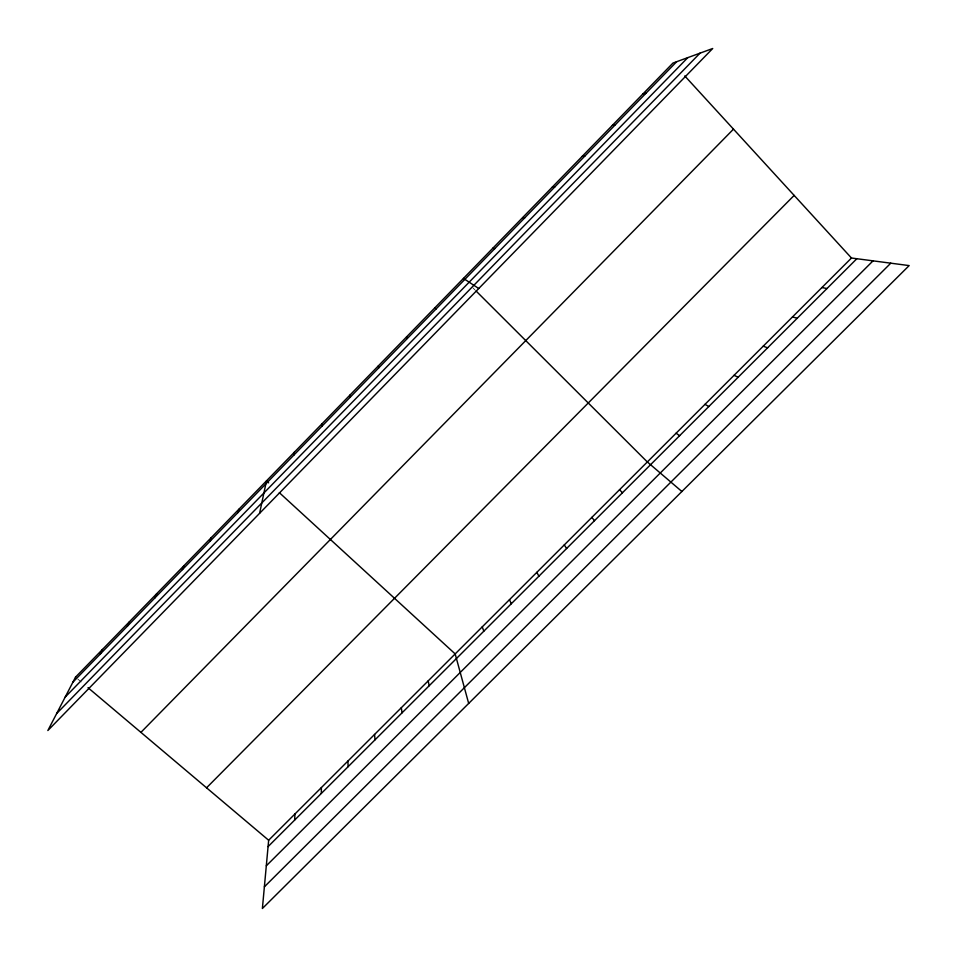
<?xml version="1.0" encoding="UTF-8"?>
<svg xmlns="http://www.w3.org/2000/svg" width="957" height="957" viewBox="0 0 957 957"><rect width="100%" height="100%" fill="white"/><g stroke="black" fill="none" stroke-linecap="round" stroke-linejoin="round"><path stroke-width="0.72" stroke-dasharray="4.79 3.59" d="M77.792 679.063L81.201 681.946M472.866 287.806L474.947 289.899"/><path stroke-width="1.44" d="M321.313 793.449L321.385 787.563M322.066 426.104L322.138 423.676M294.636 820.089L294.959 813.964M851.479 258.019L268.654 840.246L262.385 908.492L909.15 265.591L851.479 258.019L684.769 75.938M293.895 455.065L294.254 452.338M259.586 513.323L266.489 480.869L268.63 482.842M237.922 512.581L238.843 509.28M210.121 541.16L211.33 537.571M182.44 569.594L183.923 565.731M154.89 597.922L156.649 593.771M127.448 626.105L129.482 621.691M100.138 654.181L102.447 649.48M72.947 682.126L676.659 61.715M65.172 697.115L687.784 57.635M56.666 713.539L700.022 53.149M140.918 732.368L733.481 129.147M206.556 787.802L794.154 195.407M268.068 846.622L856.838 258.725M266.309 865.822L873.035 260.854M264.371 886.828L890.776 263.187M642.626 94.253L645.975 93.248M612.408 125.307L615.435 124.625M582.346 156.218L585.038 155.871M552.416 186.986L554.785 186.962M522.618 217.598L524.675 217.897M821.919 287.543L826.968 288.547M792.492 316.934L797.229 318.238M492.975 248.078L494.697 248.7M763.196 346.207L767.622 347.798M734.031 375.335L738.158 377.225M704.998 404.344L708.826 406.522M463.451 278.415L478.739 288.512M676.097 433.21L679.614 435.686M88.008 687.688L268.654 840.246M681.886 491.503L647.327 461.956L476 290.94M279.348 492.676L455.173 653.918L468.679 703.443M619.526 489.733L622.457 492.759M434.933 307.735L436.057 308.967M591.833 517.39L594.476 520.692M564.271 544.928L566.628 548.505M536.817 572.358L538.899 576.186M406.546 336.912L407.359 338.455M509.483 599.656L511.289 603.759M482.268 626.847L483.799 631.201M378.29 365.957L378.805 367.799M428.186 680.87L429.179 685.75M401.318 707.713L402.036 712.845M350.154 394.882L350.37 397.023M374.558 734.45L375.012 739.833M347.917 761.066L348.109 766.701M75.519 677.149L47.85 730.538L712.714 48.508L672.974 63.054L75.519 677.149"/></g></svg>
